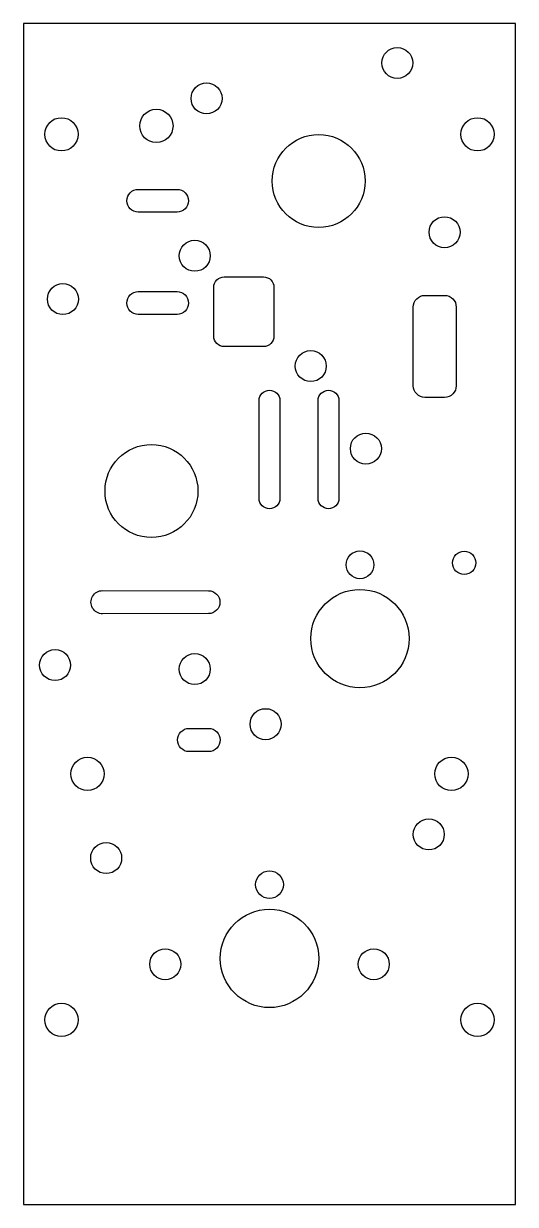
# Model space of a CAD drawing. Header units: millimetres. Extents: x -170 to -107, y 0 to 152.
import ezdxf

# ---------------------------------------------------------------- set-up
doc = ezdxf.new("R2010")
doc.units = ezdxf.units.MM
doc.layers.get('0').update_dxf_attribs({"linetype": 'CONTINUOUS'})

msp = doc.modelspace()

# ---------------------------------------------------------------- linework, layer by layer
msp.add_lwpolyline([(-170, 152.4), (-170, 0), (-106.5, 0), (-106.5, 152.4)], close=True)
for points in [[(-155.19, 131.01), (-150.19, 131.01, -1), (-150.19, 128.06), (-155.19, 128.06, -1)], [(-139.02, 110.71), (-144.1, 110.71, -0.414214), (-145.45, 112.06), (-145.45, 118.36, -0.414214), (-144.1, 119.71), (-139.02, 119.71, -0.414214), (-137.67, 118.36), (-137.67, 112.06, -0.414214)], [(-150.19, 114.86), (-155.19, 114.86, -1), (-155.19, 117.81), (-150.19, 117.81, -1)], [(-118.18, 117.32), (-115.64, 117.32, -0.414214), (-114.14, 115.82), (-114.14, 105.66, -0.414214), (-115.64, 104.16), (-118.18, 104.16, -0.414214), (-119.68, 105.66), (-119.68, 115.82, -0.414214)], [(-136.9, 103.73), (-136.9, 91.13, -1), (-139.6, 91.13), (-139.6, 103.73, -1)], [(-129.28, 103.73), (-129.28, 91.13, -1), (-131.98, 91.13), (-131.98, 103.73, -1)], [(-159.79, 79.22), (-146.12, 79.2, -0.998174), (-146.12, 76.25), (-159.8, 76.22, -1.002746)], [(-146.12, 58.44), (-148.62, 58.44, -1), (-148.62, 61.44), (-146.12, 61.44, -1)]]:
    msp.add_lwpolyline(points, format="xyb", close=True)
for centre, radius in [((-121.75, 147.32), 2), ((-146.38, 142.75), 2), ((-165.11, 138.11), 2.15), ((-152.86, 139.19), 2.15), ((-111.39, 138.11), 2.15), ((-131.9, 132.08), 6), ((-115.65, 125.48), 2), ((-147.9, 122.43), 2), ((-164.93, 116.84), 2), ((-132.92, 108.2), 2), ((-125.81, 97.54), 2), ((-153.49, 92.07), 6), ((-126.57, 82.55), 1.79), ((-113.11, 82.8), 1.5), ((-126.57, 73.02), 6.35), ((-165.94, 69.6), 2), ((-147.9, 69.09), 2), ((-138.76, 61.98), 2), ((-161.75, 55.56), 2.15), ((-114.76, 55.56), 2.15), ((-117.68, 47.75), 2), ((-159.34, 44.7), 2), ((-138.25, 41.27), 1.79), ((-138.25, 31.75), 6.35), ((-151.72, 30.99), 2), ((-124.79, 30.99), 2), ((-165.11, 23.81), 2.15), ((-111.39, 23.81), 2.15)]:
    msp.add_circle(centre, radius)

doc.saveas('drawing.dxf')
